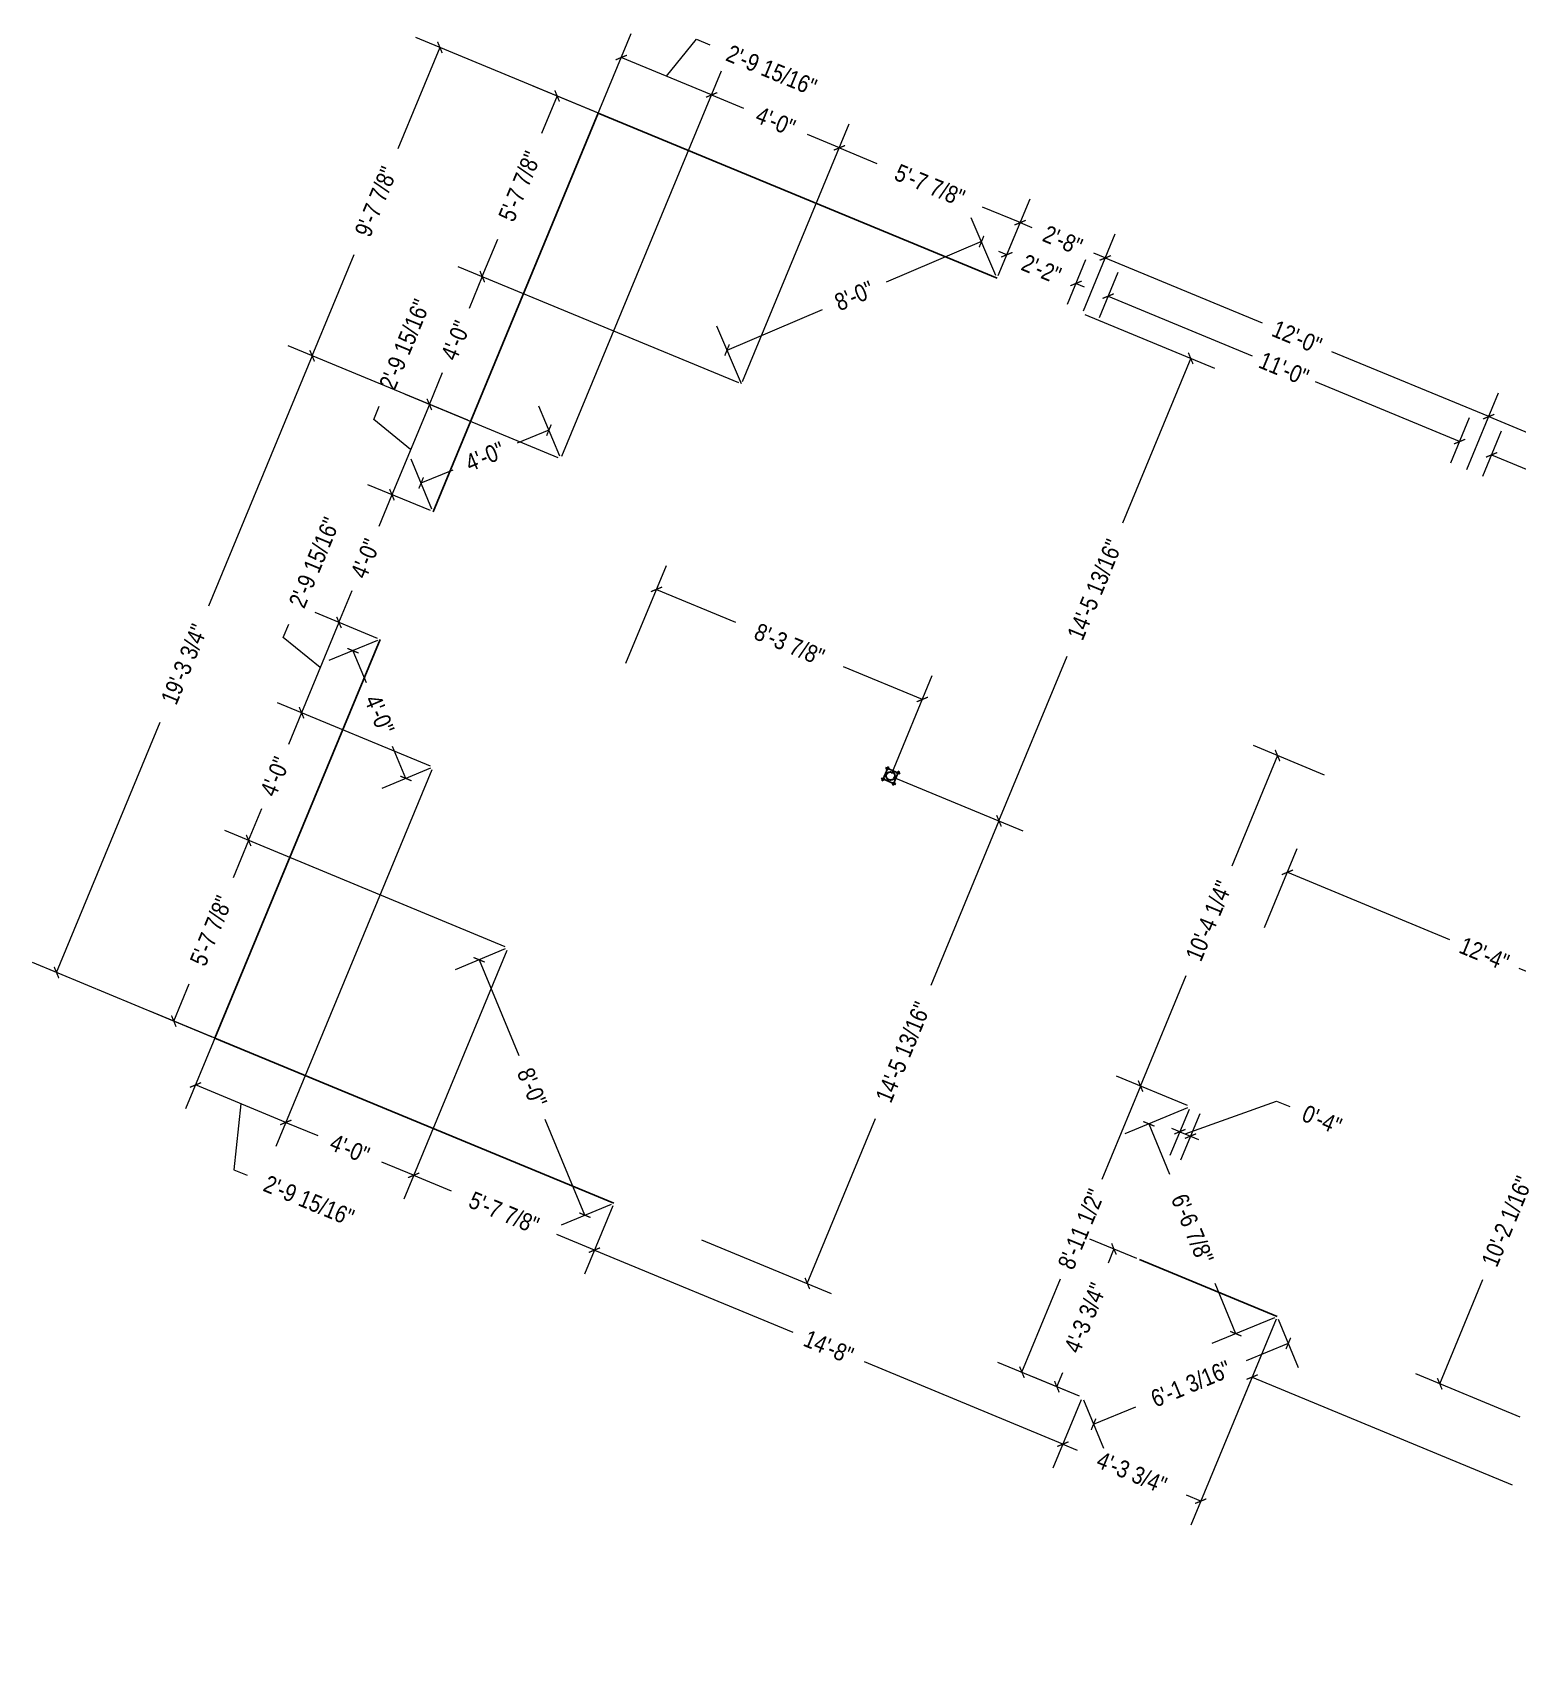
# Model space of a CAD drawing. Header units: inches. Extents: x 16134 to 18758, y 9254 to 10121.
# Drawn here: x 16134 to 16649, y 9556 to 10121 of the extents above; entities that cross this region are included whole.
import ezdxf

# ---------------------------------------------------------------- set-up
doc = ezdxf.new("R2010")
doc.units = ezdxf.units.IN
doc.header["$MEASUREMENT"] = 0
doc.styles.add('ARCHENTLTD', font='technical.ttf', dxfattribs={"height": 6})
doc.dimstyles.get("Standard").update_dxf_attribs({"dimtxt": 0.18, "dimasz": 0.18, "dimexe": 0.18, "dimexo": 0.0625, "dimgap": 0.09, "dimtad": 0, "dimtih": 1, "dimtoh": 1, "dimdec": 4, "dimzin": 0, "dimdsep": 46, "dimtxsty": 'Standard', "dimcen": 0.09, "dimadec": 0, "dimazin": 0, "dimtfac": 1, "dimtdec": 4, "dimtofl": 0, "dimtmove": 0, "dimatfit": 3, "dimfxl": 1, "dimtolj": 1, "dimtzin": 0, "dimarcsym": 0})

# ---------------------------------------------------------------- blocks, each defined once
blk = doc.blocks.new('_ArchTick')
at = {"color": 0, "linetype": 'ByBlock', "const_width": 0.15}
blk.add_lwpolyline([(-0.5, -0.5), (0.5, 0.5)], dxfattribs=at)
blk = doc.blocks.new('*D46')
at = {"color": 3, "lineweight": 9}
for p, q in [((16631.23, 9969.57), (16642.27, 9996.23)), ((16638.83, 9987.92), (16693.23, 9965.39)), ((16771.87, 9932.81), (16717.47, 9955.35)), ((16764.26, 9914.46), (16775.31, 9941.13))]:
    blk.add_line(p, q, dxfattribs=at)
at = {"color": 3, "lineweight": 9, "xscale": 3, "yscale": 3, "zscale": 3}
for p, rotation in [((16638.83, 9987.92), 157.4999999999993), ((16771.87, 9932.81), 337.4999999999993)]:
    blk.add_blockref('_ArchTick', p, dxfattribs=dict(at, rotation=rotation))
at = {"color": 3, "insert": (16705.35, 9960.37), "char_height": 6, "attachment_point": 5, "rotation": 337.5, "style": 'ARCHENTLTD'}
blk.add_mtext('\\A1;12\'-0"', dxfattribs=at)
blk = doc.blocks.new('*D47')
at = {"color": 3, "lineweight": 9}
for p, q in [((16498.19, 10024.67), (16509.23, 10051.34)), ((16505.79, 10043.03), (16560.19, 10020.49)), ((16638.83, 9987.92), (16584.43, 10010.45)), ((16631.23, 9969.57), (16642.27, 9996.23))]:
    blk.add_line(p, q, dxfattribs=at)
at = {"color": 3, "lineweight": 9, "xscale": 3, "yscale": 3, "zscale": 3}
for p, rotation in [((16505.79, 10043.03), 157.4999999999993), ((16638.83, 9987.92), 337.4999999999993)]:
    blk.add_blockref('_ArchTick', p, dxfattribs=dict(at, rotation=rotation))
at = {"color": 3, "insert": (16572.31, 10015.47), "char_height": 6, "attachment_point": 5, "rotation": 337.5, "style": 'ARCHENTLTD'}
blk.add_mtext('\\A1;12\'-0"', dxfattribs=at)
blk = doc.blocks.new('*D48')
at = {"color": 3, "lineweight": 9}
for p, q in [((16468.62, 10036.92), (16479.67, 10063.59)), ((16476.22, 10055.27), (16480.23, 10053.61)), ((16498.19, 10024.67), (16509.23, 10051.34)), ((16505.79, 10043.03), (16501.78, 10044.69))]:
    blk.add_line(p, q, dxfattribs=at)
at = {"color": 3, "lineweight": 9, "xscale": 3, "yscale": 3, "zscale": 3}
for p, rotation in [((16476.22, 10055.27), 157.4999999999993), ((16505.79, 10043.03), 337.4999999999993)]:
    blk.add_blockref('_ArchTick', p, dxfattribs=dict(at, rotation=rotation))
at = {"color": 3, "insert": (16491.01, 10049.15), "char_height": 6, "attachment_point": 5, "rotation": 337.5, "style": 'ARCHENTLTD'}
blk.add_mtext('\\A1;2\'-8"', dxfattribs=at)
blk = doc.blocks.new('*D49')
at = {"color": 3, "lineweight": 9}
for p, q in [((16379.93, 10000.18), (16416.95, 10089.56)), ((16413.51, 10081.25), (16426.51, 10075.86)), ((16476.22, 10055.27), (16463.22, 10060.66)), ((16468.62, 10036.92), (16479.67, 10063.59))]:
    blk.add_line(p, q, dxfattribs=at)
at = {"color": 3, "lineweight": 9, "xscale": 3, "yscale": 3, "zscale": 3}
for p, rotation in [((16413.51, 10081.25), 157.4999999999993), ((16476.22, 10055.27), 337.4999999999993)]:
    blk.add_blockref('_ArchTick', p, dxfattribs=dict(at, rotation=rotation))
at = {"color": 3, "insert": (16444.87, 10068.26), "char_height": 6, "attachment_point": 5, "rotation": 337.5, "style": 'ARCHENTLTD'}
blk.add_mtext('\\A1;5\'-7 7/8"', dxfattribs=at)
blk = doc.blocks.new('*D50')
at = {"color": 3, "lineweight": 9}
for p, q in [((16317.22, 9974.21), (16372.61, 10107.93)), ((16369.16, 10099.62), (16380.23, 10095.04)), ((16379.93, 10000.18), (16416.95, 10089.56)), ((16413.51, 10081.25), (16402.45, 10085.83))]:
    blk.add_line(p, q, dxfattribs=at)
at = {"color": 3, "lineweight": 9, "xscale": 3, "yscale": 3, "zscale": 3}
for p, rotation in [((16369.16, 10099.62), 157.4999999999993), ((16413.51, 10081.25), 337.4999999999993)]:
    blk.add_blockref('_ArchTick', p, dxfattribs=dict(at, rotation=rotation))
at = {"color": 3, "insert": (16391.34, 10090.43), "char_height": 6, "attachment_point": 5, "rotation": 337.5, "style": 'ARCHENTLTD'}
blk.add_mtext('\\A1;4\'-0"', dxfattribs=at)
blk = doc.blocks.new('*D51')
at = {"color": 3, "lineweight": 9}
for p, q in [((16272.87, 9955.84), (16341.25, 10120.92)), ((16353.48, 10106.11), (16363.95, 10118.94)), ((16363.95, 10118.94), (16368.56, 10117.03)), ((16369.16, 10099.62), (16337.81, 10112.61)), ((16317.22, 9974.21), (16372.61, 10107.93))]:
    blk.add_line(p, q, dxfattribs=at)
at = {"color": 3, "lineweight": 9, "xscale": 3, "yscale": 3, "zscale": 3}
for p, rotation in [((16337.81, 10112.61), 157.4999999999993), ((16369.16, 10099.62), 337.4999999999993)]:
    blk.add_blockref('_ArchTick', p, dxfattribs=dict(at, rotation=rotation))
at = {"color": 3, "insert": (16389.96, 10108.16), "char_height": 6, "attachment_point": 5, "rotation": 337.5, "style": 'ARCHENTLTD'}
blk.add_mtext('\\A1;2\'-9 15/16"', dxfattribs=at)
blk = doc.blocks.new('*D62')
at = {"color": 3, "lineweight": 9}
for p, q in [((16636.77, 9967.27), (16643.27, 9982.98)), ((16639.83, 9974.66), (16689.82, 9953.96)), ((16761.78, 9924.15), (16711.79, 9944.86)), ((16758.72, 9916.76), (16765.23, 9932.46))]:
    blk.add_line(p, q, dxfattribs=at)
at = {"color": 3, "lineweight": 9, "xscale": 3, "yscale": 3, "zscale": 3}
for p, rotation in [((16639.83, 9974.66), 157.4999999999858), ((16761.78, 9924.15), 337.4999999999858)]:
    blk.add_blockref('_ArchTick', p, dxfattribs=dict(at, rotation=rotation))
at = {"color": 3, "insert": (16700.81, 9949.41), "char_height": 6, "attachment_point": 5, "rotation": 337.5, "style": 'ARCHENTLTD'}
blk.add_mtext('\\A1;11\'-0"', dxfattribs=at)
blk = doc.blocks.new('*D63')
at = {"color": 3, "lineweight": 9}
for p, q in [((16503.73, 10022.38), (16510.24, 10038.08)), ((16506.79, 10029.77), (16556.79, 10009.06)), ((16628.74, 9979.26), (16578.75, 9999.96)), ((16625.68, 9971.86), (16632.19, 9987.57))]:
    blk.add_line(p, q, dxfattribs=at)
at = {"color": 3, "lineweight": 9, "xscale": 3, "yscale": 3, "zscale": 3}
for p, rotation in [((16506.79, 10029.77), 157.5), ((16628.74, 9979.26), 337.4999999999999)]:
    blk.add_blockref('_ArchTick', p, dxfattribs=dict(at, rotation=rotation))
at = {"color": 3, "insert": (16567.77, 10004.51), "char_height": 6, "attachment_point": 5, "rotation": 337.5, "style": 'ARCHENTLTD'}
blk.add_mtext('\\A1;11\'-0"', dxfattribs=at)
blk = doc.blocks.new('*D64')
at = {"color": 3, "lineweight": 9}
for p, q in [((16468.62, 10036.92), (16475.05, 10052.45)), ((16471.61, 10044.13), (16468.84, 10045.28)), ((16492.64, 10026.97), (16499.08, 10042.5)), ((16495.63, 10034.18), (16498.4, 10033.03))]:
    blk.add_line(p, q, dxfattribs=at)
at = {"color": 3, "lineweight": 9, "xscale": 3, "yscale": 3, "zscale": 3}
for p, rotation in [((16471.61, 10044.13), 337.5000000000024), ((16495.63, 10034.18), 157.5000000000024)]:
    blk.add_blockref('_ArchTick', p, dxfattribs=dict(at, rotation=rotation))
at = {"color": 3, "insert": (16483.62, 10039.16), "char_height": 6, "attachment_point": 5, "rotation": 337.5, "style": 'ARCHENTLTD'}
blk.add_mtext('\\A1;2\'-2"', dxfattribs=at)
blk = doc.blocks.new('*D65')
at = {"color": 3, "lineweight": 9}
for p, q in [((16284.55, 9986.65), (16262.88, 9995.63)), ((16251.88, 9986.97), (16253.79, 9991.59)), ((16264.7, 9976.51), (16251.88, 9986.97)), ((16271.2, 9992.18), (16258.21, 9960.83)), ((16271.56, 9955.3), (16249.9, 9964.27))]:
    blk.add_line(p, q, dxfattribs=at)
at = {"color": 3, "lineweight": 9, "xscale": 3, "yscale": 3, "zscale": 3}
for p, rotation in [((16271.2, 9992.18), 67.50000000000207), ((16258.21, 9960.83), 247.5000000000021)]:
    blk.add_blockref('_ArchTick', p, dxfattribs=dict(at, rotation=rotation))
at = {"color": 3, "insert": (16262.65, 10012.98), "char_height": 6, "attachment_point": 5, "rotation": 67.5, "style": 'ARCHENTLTD'}
blk.add_mtext('\\A1;2\'-9 15/16"', dxfattribs=at)
blk = doc.blocks.new('*D66')
at = {"color": 3, "lineweight": 9}
for p, q in [((16378.62, 9999.64), (16281.25, 10039.97)), ((16289.57, 10036.53), (16284.99, 10025.47)), ((16271.2, 9992.18), (16275.78, 10003.25)), ((16315.91, 9973.66), (16262.88, 9995.63))]:
    blk.add_line(p, q, dxfattribs=at)
at = {"color": 3, "lineweight": 9, "xscale": 3, "yscale": 3, "zscale": 3}
for p, rotation in [((16289.57, 10036.53), 67.50000000000209), ((16271.2, 9992.18), 247.5000000000021)]:
    blk.add_blockref('_ArchTick', p, dxfattribs=dict(at, rotation=rotation))
at = {"color": 3, "insert": (16280.38, 10014.36), "char_height": 6, "attachment_point": 5, "rotation": 67.5, "style": 'ARCHENTLTD'}
blk.add_mtext('\\A1;4\'-0"', dxfattribs=at)
blk = doc.blocks.new('*D67')
at = {"color": 3, "lineweight": 9}
for p, q in [((16467.32, 10036.38), (16307.23, 10102.69)), ((16315.55, 10099.25), (16310.16, 10086.24)), ((16289.57, 10036.53), (16294.95, 10049.53)), ((16378.62, 9999.64), (16281.25, 10039.97))]:
    blk.add_line(p, q, dxfattribs=at)
at = {"color": 3, "lineweight": 9, "xscale": 3, "yscale": 3, "zscale": 3}
for p, rotation in [((16315.55, 10099.25), 67.50000000000209), ((16289.57, 10036.53), 247.5000000000021)]:
    blk.add_blockref('_ArchTick', p, dxfattribs=dict(at, rotation=rotation))
at = {"color": 3, "insert": (16302.56, 10067.89), "char_height": 6, "attachment_point": 5, "rotation": 67.5, "style": 'ARCHENTLTD'}
blk.add_mtext('\\A1;5\'-7 7/8"', dxfattribs=at)
blk = doc.blocks.new('*D68')
at = {"color": 3, "lineweight": 9}
for p, q in [((16253.19, 9910.95), (16231.53, 9919.92)), ((16220.52, 9911.26), (16222.43, 9915.88)), ((16239.84, 9916.48), (16226.85, 9885.12)), ((16233.35, 9900.8), (16220.52, 9911.26)), ((16271.56, 9866.6), (16218.54, 9888.57))]:
    blk.add_line(p, q, dxfattribs=at)
at = {"color": 3, "lineweight": 9, "xscale": 3, "yscale": 3, "zscale": 3}
for p, rotation in [((16239.84, 9916.48), 67.50000000000207), ((16226.85, 9885.12), 247.5000000000021)]:
    blk.add_blockref('_ArchTick', p, dxfattribs=dict(at, rotation=rotation))
at = {"color": 3, "insert": (16231.3, 9937.27), "char_height": 6, "attachment_point": 5, "rotation": 67.5, "style": 'ARCHENTLTD'}
blk.add_mtext('\\A1;2\'-9 15/16"', dxfattribs=at)
blk = doc.blocks.new('*D69')
at = {"color": 3, "lineweight": 9}
for p, q in [((16271.56, 9866.6), (16218.54, 9888.57)), ((16226.85, 9885.12), (16222.27, 9874.06)), ((16208.48, 9840.78), (16213.07, 9851.84)), ((16297.54, 9803.89), (16200.17, 9844.22))]:
    blk.add_line(p, q, dxfattribs=at)
at = {"color": 3, "lineweight": 9, "xscale": 3, "yscale": 3, "zscale": 3}
for p, rotation in [((16226.85, 9885.12), 67.50000000000207), ((16208.48, 9840.78), 247.5000000000021)]:
    blk.add_blockref('_ArchTick', p, dxfattribs=dict(at, rotation=rotation))
at = {"color": 3, "insert": (16217.67, 9862.95), "char_height": 6, "attachment_point": 5, "rotation": 67.5, "style": 'ARCHENTLTD'}
blk.add_mtext('\\A1;4\'-0"', dxfattribs=at)
blk = doc.blocks.new('*D70')
at = {"color": 3, "lineweight": 9}
for p, q in [((16297.54, 9803.89), (16200.17, 9844.22)), ((16208.48, 9840.78), (16203.1, 9827.77)), ((16182.51, 9778.06), (16187.89, 9791.06)), ((16334.28, 9715.2), (16174.19, 9781.51))]:
    blk.add_line(p, q, dxfattribs=at)
at = {"color": 3, "lineweight": 9, "xscale": 3, "yscale": 3, "zscale": 3}
for p, rotation in [((16208.48, 9840.78), 67.50000000000207), ((16182.51, 9778.06), 247.5000000000021)]:
    blk.add_blockref('_ArchTick', p, dxfattribs=dict(at, rotation=rotation))
at = {"color": 3, "insert": (16195.5, 9809.42), "char_height": 6, "attachment_point": 5, "rotation": 67.5, "style": 'ARCHENTLTD'}
blk.add_mtext('\\A1;5\'-7 7/8"', dxfattribs=at)
blk = doc.blocks.new('*D77')
at = {"color": 3, "lineweight": 9}
for p, q in [((16565.06, 9674.55), (16553.3, 9646.16)), ((16556.74, 9654.48), (16646.97, 9617.1)), ((16774.99, 9564.07), (16684.76, 9601.45)), ((16783.31, 9584.15), (16771.55, 9555.76))]:
    blk.add_line(p, q, dxfattribs=at)
at = {"color": 3, "lineweight": 9, "xscale": 3, "yscale": 3, "zscale": 3}
for p, rotation in [((16556.74, 9654.48), 157.4999999999998), ((16774.99, 9564.07), 337.4999999999997)]:
    blk.add_blockref('_ArchTick', p, dxfattribs=dict(at, rotation=rotation))
at = {"color": 3, "insert": (16665.87, 9609.27), "char_height": 6, "attachment_point": 5, "rotation": 337.5, "style": 'ARCHENTLTD'}
blk.add_mtext('\\A1;19\'-8 1/4"', dxfattribs=at)
blk = doc.blocks.new('*D78')
at = {"color": 3, "lineweight": 9}
for p, q in [((16334.82, 9713.89), (16325.02, 9690.24)), ((16328.47, 9698.55), (16397.35, 9670.02)), ((16491.07, 9631.2), (16422.18, 9659.74)), ((16497.42, 9646.54), (16487.63, 9622.89))]:
    blk.add_line(p, q, dxfattribs=at)
at = {"color": 3, "lineweight": 9, "xscale": 3, "yscale": 3, "zscale": 3}
for p, rotation in [((16328.47, 9698.55), 157.5000000000023), ((16491.07, 9631.2), 337.5000000000023)]:
    blk.add_blockref('_ArchTick', p, dxfattribs=dict(at, rotation=rotation))
at = {"color": 3, "insert": (16409.77, 9664.88), "char_height": 6, "attachment_point": 5, "rotation": 337.5, "style": 'ARCHENTLTD'}
blk.add_mtext('\\A1;14\'-8"', dxfattribs=at)
blk = doc.blocks.new('*D79')
at = {"color": 3, "lineweight": 9}
for p, q in [((16298.08, 9802.58), (16262.31, 9716.22)), ((16265.75, 9724.53), (16278.75, 9719.15)), ((16334.82, 9713.89), (16325.02, 9690.24)), ((16328.47, 9698.55), (16315.46, 9703.94))]:
    blk.add_line(p, q, dxfattribs=at)
at = {"color": 3, "lineweight": 9, "xscale": 3, "yscale": 3, "zscale": 3}
for p, rotation in [((16265.75, 9724.53), 157.5000000000024), ((16328.47, 9698.55), 337.5000000000023)]:
    blk.add_blockref('_ArchTick', p, dxfattribs=dict(at, rotation=rotation))
at = {"color": 3, "insert": (16297.11, 9711.54), "char_height": 6, "attachment_point": 5, "rotation": 337.5, "style": 'ARCHENTLTD'}
blk.add_mtext('\\A1;5\'-7 7/8"', dxfattribs=at)
blk = doc.blocks.new('*D80')
at = {"color": 3, "lineweight": 9}
for p, q in [((16272.1, 9865.3), (16217.96, 9734.58)), ((16298.08, 9802.58), (16262.31, 9716.22)), ((16221.41, 9742.9), (16232.47, 9738.32)), ((16265.75, 9724.53), (16254.69, 9729.11))]:
    blk.add_line(p, q, dxfattribs=at)
at = {"color": 3, "lineweight": 9, "xscale": 3, "yscale": 3, "zscale": 3}
for p, rotation in [((16221.41, 9742.9), 157.5000000000024), ((16265.75, 9724.53), 337.5000000000023)]:
    blk.add_blockref('_ArchTick', p, dxfattribs=dict(at, rotation=rotation))
at = {"color": 3, "insert": (16243.58, 9733.72), "char_height": 6, "attachment_point": 5, "rotation": 337.5, "style": 'ARCHENTLTD'}
blk.add_mtext('\\A1;4\'-0"', dxfattribs=at)
blk = doc.blocks.new('*D81')
at = {"color": 3, "lineweight": 9}
for p, q in [((16253.74, 9909.64), (16186.6, 9747.57)), ((16272.1, 9865.3), (16217.96, 9734.58)), ((16221.41, 9742.9), (16190.05, 9755.89)), ((16205.73, 9749.39), (16203.4, 9726.48)), ((16203.4, 9726.48), (16208.02, 9724.57))]:
    blk.add_line(p, q, dxfattribs=at)
at = {"color": 3, "lineweight": 9, "xscale": 3, "yscale": 3, "zscale": 3}
for p, rotation in [((16190.05, 9755.89), 157.5000000000024), ((16221.41, 9742.9), 337.5000000000023)]:
    blk.add_blockref('_ArchTick', p, dxfattribs=dict(at, rotation=rotation))
at = {"color": 3, "insert": (16229.41, 9715.71), "char_height": 6, "attachment_point": 5, "rotation": 337.5, "style": 'ARCHENTLTD'}
blk.add_mtext('\\A1;2\'-9 15/16"', dxfattribs=at)
blk = doc.blocks.new('*D82')
at = {"color": 3, "lineweight": 9}
for p, q in [((16565.06, 9674.55), (16535.45, 9603.08)), ((16497.42, 9646.54), (16487.63, 9622.89)), ((16491.07, 9631.2), (16496, 9629.16)), ((16538.89, 9611.39), (16533.96, 9613.43))]:
    blk.add_line(p, q, dxfattribs=at)
at = {"color": 3, "lineweight": 9, "xscale": 3, "yscale": 3, "zscale": 3}
for p, rotation in [((16491.07, 9631.2), 157.5000000000024), ((16538.89, 9611.39), 337.5000000000023)]:
    blk.add_blockref('_ArchTick', p, dxfattribs=dict(at, rotation=rotation))
at = {"color": 3, "insert": (16514.98, 9621.3), "char_height": 6, "attachment_point": 5, "rotation": 337.5, "style": 'ARCHENTLTD'}
blk.add_mtext('\\A1;4\'-3 3/4"', dxfattribs=at)
blk = doc.blocks.new('*D121')
at = {"color": 3, "lineweight": 9}
for p, q in [((16565.55, 9870.26), (16549.65, 9831.89)), ((16581.88, 9863.5), (16557.23, 9873.7)), ((16518.01, 9755.48), (16533.9, 9793.86)), ((16534.33, 9748.72), (16509.69, 9758.93))]:
    blk.add_line(p, q, dxfattribs=at)
at = {"color": 3, "lineweight": 9, "xscale": 3, "yscale": 3, "zscale": 3}
for p, rotation in [((16565.55, 9870.26), 67.49999999999976), ((16518.01, 9755.48), 247.4999999999997)]:
    blk.add_blockref('_ArchTick', p, dxfattribs=dict(at, rotation=rotation))
at = {"color": 3, "insert": (16541.78, 9812.87), "char_height": 6, "attachment_point": 5, "rotation": 67.5, "style": 'ARCHENTLTD'}
blk.add_mtext('\\A1;10\'-4 1/4"', dxfattribs=at)
blk = doc.blocks.new('*D122')
at = {"color": 3, "lineweight": 9}
for p, q in [((16284.55, 9986.65), (16222.2, 10012.48)), ((16230.52, 10009.04), (16194.52, 9922.14)), ((16141.82, 9794.91), (16177.82, 9881.81)), ((16195.86, 9772.53), (16133.51, 9798.36))]:
    blk.add_line(p, q, dxfattribs=at)
at = {"color": 3, "lineweight": 9, "xscale": 3, "yscale": 3, "zscale": 3}
for p, rotation in [((16230.52, 10009.04), 67.50000000000118), ((16141.82, 9794.91), 247.5000000000012)]:
    blk.add_blockref('_ArchTick', p, dxfattribs=dict(at, rotation=rotation))
at = {"color": 3, "insert": (16186.17, 9901.97), "char_height": 6, "attachment_point": 5, "rotation": 67.5, "style": 'ARCHENTLTD'}
blk.add_mtext('\\A1;19\'-3 3/4"', dxfattribs=at)
blk = doc.blocks.new('*D123')
at = {"color": 3, "lineweight": 9}
for p, q in [((16467.32, 10036.38), (16266.55, 10119.54)), ((16274.86, 10116.1), (16260.29, 10080.92)), ((16230.52, 10009.04), (16245.09, 10044.21)), ((16284.55, 9986.65), (16222.2, 10012.48))]:
    blk.add_line(p, q, dxfattribs=at)
at = {"color": 3, "lineweight": 9, "xscale": 3, "yscale": 3, "zscale": 3}
for p, rotation in [((16274.86, 10116.1), 67.5000000000012), ((16230.52, 10009.04), 247.5000000000012)]:
    blk.add_blockref('_ArchTick', p, dxfattribs=dict(at, rotation=rotation))
at = {"color": 3, "insert": (16252.69, 10062.57), "char_height": 6, "attachment_point": 5, "rotation": 67.5, "style": 'ARCHENTLTD'}
blk.add_mtext('\\A1;9\'-7 7/8"', dxfattribs=at)
blk = doc.blocks.new('*D124')
at = {"color": 3, "lineweight": 9}
for p, q in [((16533.52, 9738.91), (16565.24, 9750.3)), ((16565.24, 9750.3), (16569.85, 9748.38)), ((16534.88, 9747.41), (16528.23, 9731.36)), ((16538.57, 9745.88), (16531.92, 9729.83)), ((16531.67, 9739.68), (16528.9, 9740.83)), ((16531.67, 9739.68), (16535.37, 9738.15)), ((16535.37, 9738.15), (16538.14, 9737))]:
    blk.add_line(p, q, dxfattribs=at)
at = {"color": 3, "lineweight": 9, "xscale": 3, "yscale": 3, "zscale": 3}
for p, rotation in [((16531.67, 9739.68), 337.500000000047), ((16535.37, 9738.15), 157.500000000047)]:
    blk.add_blockref('_ArchTick', p, dxfattribs=dict(at, rotation=rotation))
at = {"color": 3, "insert": (16580.98, 9743.78), "char_height": 6, "attachment_point": 5, "rotation": 337.5, "style": 'ARCHENTLTD'}
blk.add_mtext('\\A1;0\'-4"', dxfattribs=at)
blk = doc.blocks.new('*D125')
at = {"color": 3, "lineweight": 9}
for p, q in [((16534.33, 9747.95), (16512.59, 9738.95)), ((16520.91, 9742.39), (16528.12, 9724.98)), ((16551.09, 9669.53), (16543.87, 9686.95)), ((16564.51, 9675.09), (16542.77, 9666.09))]:
    blk.add_line(p, q, dxfattribs=at)
at = {"color": 3, "lineweight": 9, "xscale": 3, "yscale": 3, "zscale": 3}
for p, rotation in [((16520.91, 9742.39), 112.4999999999991), ((16551.09, 9669.53), 292.4999999999991)]:
    blk.add_blockref('_ArchTick', p, dxfattribs=dict(at, rotation=rotation))
at = {"color": 3, "insert": (16536, 9705.96), "char_height": 6, "attachment_point": 5, "rotation": 292.5, "style": 'ARCHENTLTD'}
blk.add_mtext('\\A1;6\'-6 7/8"', dxfattribs=at)
blk = doc.blocks.new('*D126')
at = {"color": 3, "lineweight": 9}
for p, q in [((16518.01, 9755.48), (16504.59, 9723.09)), ((16534.33, 9748.72), (16509.69, 9758.93)), ((16476.86, 9656.14), (16490.27, 9688.53)), ((16496.88, 9647.84), (16468.54, 9659.58))]:
    blk.add_line(p, q, dxfattribs=at)
at = {"color": 3, "lineweight": 9, "xscale": 3, "yscale": 3, "zscale": 3}
for p, rotation in [((16518.01, 9755.48), 67.49999999999976), ((16476.86, 9656.14), 247.4999999999997)]:
    blk.add_blockref('_ArchTick', p, dxfattribs=dict(at, rotation=rotation))
at = {"color": 3, "insert": (16497.43, 9705.81), "char_height": 6, "attachment_point": 5, "rotation": 67.5, "style": 'ARCHENTLTD'}
blk.add_mtext('\\A1;8\'-11 1/2"', dxfattribs=at)
blk = doc.blocks.new('*D127')
at = {"color": 3, "lineweight": 9}
for p, q in [((16516.69, 9695.67), (16500.46, 9702.39)), ((16508.78, 9698.95), (16506.74, 9694.02)), ((16496.88, 9647.84), (16480.65, 9654.57)), ((16488.97, 9651.12), (16491.01, 9656.05))]:
    blk.add_line(p, q, dxfattribs=at)
at = {"color": 3, "lineweight": 9, "xscale": 3, "yscale": 3, "zscale": 3}
for p, rotation in [((16508.78, 9698.95), 67.50000000000048), ((16488.97, 9651.12), 247.5000000000005)]:
    blk.add_blockref('_ArchTick', p, dxfattribs=dict(at, rotation=rotation))
at = {"color": 3, "insert": (16498.87, 9675.03), "char_height": 6, "attachment_point": 5, "rotation": 67.5, "style": 'ARCHENTLTD'}
blk.add_mtext('\\A1;4\'-3 3/4"', dxfattribs=at)
blk = doc.blocks.new('*D128')
at = {"color": 3, "lineweight": 9}
for p, q in [((16565.8, 9674.6), (16572.75, 9657.86)), ((16569.3, 9666.17), (16554.63, 9660.08)), ((16498.19, 9646.54), (16505.14, 9629.79)), ((16501.69, 9638.1), (16516.35, 9644.19))]:
    blk.add_line(p, q, dxfattribs=at)
at = {"color": 3, "lineweight": 9, "xscale": 3, "yscale": 3, "zscale": 3}
for p, rotation in [((16569.3, 9666.17), 22.54409891987824), ((16501.69, 9638.1), 202.5440989198782)]:
    blk.add_blockref('_ArchTick', p, dxfattribs=dict(at, rotation=rotation))
at = {"color": 3, "insert": (16535.49, 9652.14), "char_height": 6, "attachment_point": 5, "rotation": 22.5441, "style": 'ARCHENTLTD'}
blk.add_mtext('\\A1;6\'-1 3/16"', dxfattribs=at)
blk = doc.blocks.new('*D129')
at = {"color": 3, "lineweight": 9}
for p, q in [((16297.54, 9803.12), (16280.15, 9795.92)), ((16288.46, 9799.36), (16302.24, 9766.11)), ((16325.2, 9710.67), (16311.43, 9743.92)), ((16334.28, 9714.43), (16316.89, 9707.23))]:
    blk.add_line(p, q, dxfattribs=at)
at = {"color": 3, "lineweight": 9, "xscale": 3, "yscale": 3, "zscale": 3}
for p, rotation in [((16288.46, 9799.36), 112.4999999999989), ((16325.2, 9710.67), 292.4999999999989)]:
    blk.add_blockref('_ArchTick', p, dxfattribs=dict(at, rotation=rotation))
at = {"color": 3, "insert": (16306.83, 9755.02), "char_height": 6, "attachment_point": 5, "rotation": 292.5, "style": 'ARCHENTLTD'}
blk.add_mtext('\\A1;8\'-0"', dxfattribs=at)
blk = doc.blocks.new('*D130')
at = {"color": 3, "lineweight": 9}
for p, q in [((16253.19, 9910.18), (16236.37, 9903.22)), ((16244.69, 9906.66), (16249.27, 9895.6)), ((16263.06, 9862.31), (16258.47, 9873.38)), ((16271.56, 9865.84), (16254.74, 9858.87))]:
    blk.add_line(p, q, dxfattribs=at)
at = {"color": 3, "lineweight": 9, "xscale": 3, "yscale": 3, "zscale": 3}
for p, rotation in [((16244.69, 9906.66), 112.4999999999997), ((16263.06, 9862.31), 292.4999999999997)]:
    blk.add_blockref('_ArchTick', p, dxfattribs=dict(at, rotation=rotation))
at = {"color": 3, "insert": (16253.87, 9884.49), "char_height": 6, "attachment_point": 5, "rotation": 292.5, "style": 'ARCHENTLTD'}
blk.add_mtext('\\A1;4\'-0"', dxfattribs=at)
blk = doc.blocks.new('*D131')
at = {"color": 3, "lineweight": 9}
for p, q in [((16271.56, 9955.3), (16249.9, 9964.27)), ((16258.21, 9960.83), (16253.63, 9949.76)), ((16239.84, 9916.48), (16244.42, 9927.54)), ((16253.19, 9910.95), (16231.53, 9919.92))]:
    blk.add_line(p, q, dxfattribs=at)
at = {"color": 3, "lineweight": 9, "xscale": 3, "yscale": 3, "zscale": 3}
for p, rotation in [((16258.21, 9960.83), 67.50000000000209), ((16239.84, 9916.48), 247.5000000000021)]:
    blk.add_blockref('_ArchTick', p, dxfattribs=dict(at, rotation=rotation))
at = {"color": 3, "insert": (16249.03, 9938.65), "char_height": 6, "attachment_point": 5, "rotation": 67.5, "style": 'ARCHENTLTD'}
blk.add_mtext('\\A1;4\'-0"', dxfattribs=at)
blk = doc.blocks.new('*D132')
at = {"color": 3, "lineweight": 9}
for p, q in [((16316.45, 9974.21), (16309.25, 9991.58)), ((16312.7, 9983.26), (16301.63, 9978.68)), ((16272.1, 9955.84), (16264.91, 9973.21)), ((16268.35, 9964.9), (16279.41, 9969.48))]:
    blk.add_line(p, q, dxfattribs=at)
at = {"color": 3, "lineweight": 9, "xscale": 3, "yscale": 3, "zscale": 3}
for p, rotation in [((16312.7, 9983.26), 22.5000000000001), ((16268.35, 9964.9), 202.5000000000001)]:
    blk.add_blockref('_ArchTick', p, dxfattribs=dict(at, rotation=rotation))
at = {"color": 3, "insert": (16290.52, 9974.08), "char_height": 6, "attachment_point": 5, "rotation": 22.5, "style": 'ARCHENTLTD'}
blk.add_mtext('\\A1;4\'-0"', dxfattribs=at)
blk = doc.blocks.new('*D133')
at = {"color": 3, "lineweight": 9}
for p, q in [((16467.85, 10036.92), (16459.29, 10056.98)), ((16462.82, 10048.7), (16429.71, 10034.58)), ((16374.51, 10011.04), (16407.62, 10025.16)), ((16379.54, 9999.26), (16370.98, 10019.31))]:
    blk.add_line(p, q, dxfattribs=at)
at = {"color": 3, "lineweight": 9, "xscale": 3, "yscale": 3, "zscale": 3}
for p, rotation in [((16462.82, 10048.7), 23.0968094512366), ((16374.51, 10011.04), 203.0968094512366)]:
    blk.add_blockref('_ArchTick', p, dxfattribs=dict(at, rotation=rotation))
at = {"color": 3, "insert": (16418.67, 10029.87), "char_height": 6, "attachment_point": 5, "rotation": 23.0968, "style": 'ARCHENTLTD'}
blk.add_mtext('\\A1;8\'-0"', dxfattribs=at)
blk = doc.blocks.new('*D145')
at = {"color": 3, "lineweight": 9}
for p, q in [((16339.39, 9902.31), (16353.46, 9936.28)), ((16350.02, 9927.96), (16377.44, 9916.6)), ((16442.29, 9889.74), (16414.87, 9901.1)), ((16431.67, 9864.08), (16445.74, 9898.05))]:
    blk.add_line(p, q, dxfattribs=at)
at = {"color": 3, "lineweight": 9, "xscale": 3, "yscale": 3, "zscale": 3}
for p, rotation in [((16350.02, 9927.96), 157.5000000000211), ((16442.29, 9889.74), 337.5000000000211)]:
    blk.add_blockref('_ArchTick', p, dxfattribs=dict(at, rotation=rotation))
at = {"color": 3, "insert": (16396.16, 9908.85), "char_height": 6, "attachment_point": 5, "rotation": 337.5, "style": 'ARCHENTLTD'}
blk.add_mtext('\\A1;8\'-3 7/8"', dxfattribs=at)
blk = doc.blocks.new('*D146')
at = {"color": 3, "lineweight": 9}
for p, q in [((16432.21, 9862.78), (16477.21, 9844.14)), ((16468.89, 9847.58), (16445.19, 9790.37)), ((16402.37, 9686.99), (16426.07, 9744.21)), ((16365.69, 9702.18), (16410.69, 9683.55))]:
    blk.add_line(p, q, dxfattribs=at)
at = {"color": 3, "lineweight": 9, "xscale": 3, "yscale": 3, "zscale": 3}
for p, rotation in [((16468.89, 9847.58), 67.49999999998577), ((16402.37, 9686.99), 247.4999999999858)]:
    blk.add_blockref('_ArchTick', p, dxfattribs=dict(at, rotation=rotation))
at = {"color": 3, "insert": (16435.63, 9767.29), "char_height": 6, "attachment_point": 5, "rotation": 67.5, "style": 'ARCHENTLTD'}
blk.add_mtext('\\A1;14\'-5 13/16"', dxfattribs=at)
blk = doc.blocks.new('*D148')
at = {"color": 3, "lineweight": 9}
for p, q in [((16696.44, 9753.33), (16660.24, 9768.33)), ((16668.56, 9764.88), (16653.55, 9728.68)), ((16621.84, 9652.15), (16636.84, 9688.35)), ((16649.72, 9640.59), (16613.52, 9655.59))]:
    blk.add_line(p, q, dxfattribs=at)
at = {"color": 3, "lineweight": 9, "xscale": 3, "yscale": 3, "zscale": 3}
for p, rotation in [((16668.56, 9764.88), 67.4903385640748), ((16621.84, 9652.15), 247.4903385640748)]:
    blk.add_blockref('_ArchTick', p, dxfattribs=dict(at, rotation=rotation))
at = {"color": 3, "insert": (16645.2, 9708.52), "char_height": 6, "attachment_point": 5, "rotation": 67.4903, "style": 'ARCHENTLTD'}
blk.add_mtext('\\A1;10\'-2 1/16"', dxfattribs=at)
blk = doc.blocks.new('*D149')
at = {"color": 3, "lineweight": 9}
for p, q in [((16561.01, 9810.51), (16572.41, 9838.03)), ((16568.97, 9829.72), (16625.21, 9806.42)), ((16705.7, 9773.08), (16649.45, 9796.38)), ((16697.75, 9753.87), (16709.15, 9781.39))]:
    blk.add_line(p, q, dxfattribs=at)
at = {"color": 3, "lineweight": 9, "xscale": 3, "yscale": 3, "zscale": 3}
for p, rotation in [((16568.97, 9829.72), 157.4999999999997), ((16705.7, 9773.08), 337.4999999999997)]:
    blk.add_blockref('_ArchTick', p, dxfattribs=dict(at, rotation=rotation))
at = {"color": 3, "insert": (16637.33, 9801.4), "char_height": 6, "attachment_point": 5, "rotation": 337.5, "style": 'ARCHENTLTD'}
blk.add_mtext('\\A1;12\'-4"', dxfattribs=at)
blk = doc.blocks.new('*D151')
at = {"color": 3, "lineweight": 9}
for p, q in [((16498.73, 10023.37), (16543.73, 10004.73)), ((16535.41, 10008.17), (16511.71, 9950.96)), ((16468.89, 9847.58), (16492.59, 9904.8)), ((16432.21, 9862.78), (16477.21, 9844.14))]:
    blk.add_line(p, q, dxfattribs=at)
at = {"color": 3, "lineweight": 9, "xscale": 3, "yscale": 3, "zscale": 3}
for p, rotation in [((16535.41, 10008.17), 67.5000000000003), ((16468.89, 9847.58), 247.5000000000003)]:
    blk.add_blockref('_ArchTick', p, dxfattribs=dict(at, rotation=rotation))
at = {"color": 3, "insert": (16502.15, 9927.88), "char_height": 6, "attachment_point": 5, "rotation": 67.5, "style": 'ARCHENTLTD'}
blk.add_mtext('\\A1;14\'-5 13/16"', dxfattribs=at)

msp = doc.modelspace()

# ---------------------------------------------------------------- linework, layer by layer
at = {"color": 6}
for p, q in [((16272.4866, 9954.91315), (16329.82152, 10093.33191)), ((16329.82152, 10093.33191), (16468.24027, 10035.99698)), ((16196.78287, 9772.14819), (16254.11779, 9910.56694)), ((16428.38495, 9861.38395), (16430.48971, 9866.46529)), ((16429.50979, 9866.05939), (16434.59113, 9863.95463)), ((16432.08047, 9859.85322), (16434.18523, 9864.93455)), ((16427.97906, 9862.36387), (16433.06039, 9860.25911)), ((16196.78287, 9772.14819), (16335.20162, 9714.81326)), ((16565.438, 9675.47572), (16517.61384, 9695.28514))]:
    msp.add_line(p, q, dxfattribs=at)
at = {"color": 5, "lineweight": 30}
for centre, radius in [((16428.67197, 9862.07686), 0.375), ((16431.28509, 9863.15925), 1.5), ((16430.2027, 9865.77238), 0.375), ((16433.89822, 9864.24164), 0.375), ((16432.36748, 9860.54613), 0.375)]:
    msp.add_circle(centre, radius, dxfattribs=at)

# ---------------------------------------------------------------- dimensions: what is measured, and where the dimension line sits
at = {"color": 6}
for base, p1, p2, angle, picture, middle in [((16274.863085, 10116.096436), (16285.475305, 9986.270666), (16468.240273, 10035.996982), 247.5, '*D123', (16252.689976, 10062.565816)), ((16337.80564, 10112.60728), (16316.83282, 9973.28196), (16272.4866, 9954.91315), 337.5, '*D51', (16370.87425, 10116.0693)), ((16369.16315, 10099.61857), (16379.54784, 9999.25937), (16316.83282, 9973.28196), 337.5, '*D50', (16391.33626, 10090.43417)), ((16315.545092, 10099.245397), (16379.547838, 9999.259372), (16468.240273, 10035.996982), 67.5, '*D67', (16302.556386, 10067.887885)), ((16413.509371, 10081.249766), (16468.240273, 10035.996982), (16379.547838, 9999.259372), 337.5, '*D49', (16444.866883, 10068.26106)), ((16476.22439, 10055.27235), (16497.80442, 10023.75111), (16468.24027, 10035.99698), 337.5, '*D48', (16491.00647, 10049.14942)), ((16505.78854, 10043.02648), (16630.84307, 9968.6447), (16497.80442, 10023.75111), 337.5, '*D47', (16572.30787, 10015.47328)), ((16289.56768, 10036.53037), (16316.83282, 9973.28196), (16379.54784, 9999.25937), 67.5, '*D66', (16280.38328, 10014.35727)), ((16638.82719, 9987.92007), (16763.88172, 9913.53828), (16630.84307, 9968.6447), 337.5, '*D46', (16705.34652, 9960.36686)), ((16258.21017, 9960.82665), (16254.11779, 9910.56694), (16272.4866, 9954.91315), 67.5, '*D131', (16249.02577, 9938.65354)), ((16226.85266, 9885.12292), (16254.11779, 9910.56694), (16272.4866, 9866.22072), 67.5, '*D68', (16223.39064, 9918.19153)), ((16190.04793, 9755.88861), (16272.4866, 9866.22072), (16254.11779, 9910.56694), 337.5, '*D81', (16210.32803, 9723.61085)), ((16208.48385, 9840.7767), (16272.4866, 9866.22072), (16298.46401, 9803.5057), 67.5, '*D69', (16217.66825, 9862.94981)), ((16221.40544, 9742.8999), (16298.46401, 9803.5057), (16272.4866, 9866.22072), 337.5, '*D80', (16243.57855, 9733.7155)), ((16182.50644, 9778.06168), (16298.46401, 9803.5057), (16335.20162, 9714.81326), 67.5, '*D70', (16195.49515, 9809.41919)), ((16265.75166, 9724.5311), (16335.20162, 9714.81326), (16298.46401, 9803.5057), 337.5, '*D79', (16297.10917, 9711.54239)), ((16476.85577, 9656.13819), (16535.25847, 9748.33556), (16497.80442, 9647.46098), 247.5, '*D126', (16497.43055, 9705.81012)), ((16538.89364, 9611.39198), (16497.80442, 9647.46098), (16565.438, 9675.47572), 337.5, '*D82', (16514.98156, 9621.29669)), ((16556.73983, 9654.47649), (16783.69114, 9585.07231), (16565.438, 9675.47572), 337.5, '*D77', (16665.8664, 9609.27479))]:
    dim = msp.add_linear_dim(base=base, p1=p1, p2=p2, angle=angle, dimstyle='Standard', override={"dimtxt": 6, "dimasz": 3, "dimexe": 9, "dimexo": 1, "dimgap": 2.5, "dimtih": 0, "dimtoh": 0, "dimrnd": 0.0625, "dimzin": 1, "dimlunit": 4, "dimtxsty": 'ARCHENTLTD', "dimblk": 'ArchTick', "dimcen": 6, "dimclrd": 3, "dimclre": 3, "dimclrt": 3, "dimadec": 2, "dimtmove": 1, "dimldrblk": 'ArchTick', "dimfrac": 2, "dimlwd": 9, "dimlwe": 9}, dxfattribs=at)
    dim.commit()
    dim.dimension.update_dxf_attribs({"geometry": picture, "text_midpoint": middle})
for p1, p2, distance, picture, middle in [((16379.93052, 9998.33549), (16468.24027, 10035.99698), 13.80707, '*D133', (16418.66908, 10029.86658)), ((16492.26114, 10026.04721), (16468.24027, 10035.99698), -8.80558, '*D64', (16483.62046, 10039.15739)), ((16625.29979, 9970.9408), (16503.3477, 10021.45501), -9, '*D63', (16567.7679, 10004.51282)), ((16285.4753, 9986.27067), (16272.4866, 9954.91315), -15.4527, '*D65', (16254.74815, 9993.89525)), ((16431.28509, 9863.15925), (16497.80442, 10023.75111), -40.70455, '*D151', (16502.15086, 9927.87822)), ((16196.78287, 9772.14819), (16285.4753, 9986.27067), 59.48658, '*D122', (16186.17065, 9901.97396)), ((16272.4866, 9954.91315), (16316.83282, 9973.28196), 10.80528, '*D132', (16290.52471, 9974.08033)), ((16758.33845, 9915.83438), (16636.38635, 9966.3486), -9, '*D62', (16700.80655, 9949.40641)), ((16339.00592, 9901.38253), (16431.28509, 9863.15925), 28.76948, '*D145', (16396.15511, 9908.85042)), ((16254.11779, 9910.56694), (16272.4866, 9866.22072), -10.20615, '*D130', (16253.87295, 9884.48811)), ((16535.25847, 9748.33556), (16582.80134, 9863.11419), 18.67466, '*D121', (16541.77677, 9812.87136)), ((16364.76577, 9702.56739), (16431.28509, 9863.15925), -40.70455, '*D146', (16435.63153, 9767.28637)), ((16560.62823, 9809.58357), (16697.3624, 9752.94642), 21.79092, '*D149', (16637.33434, 9801.39719)), ((16335.20162, 9714.81326), (16298.46401, 9803.5057), 10.82376, '*D129', (16306.83297, 9755.01741)), ((16697.3624, 9752.94642), (16650.64277, 9640.20904), -31.18123, '*D148', (16645.1969, 9708.51513)), ((16565.438, 9675.47572), (16535.25847, 9748.33556), 15.53244, '*D125', (16535.99813, 9705.96163)), ((16497.80442, 9647.46098), (16335.20162, 9714.81326), 17.59924, '*D78', (16409.76808, 9664.87754)), ((16517.61384, 9695.28514), (16497.80442, 9647.46098), -9.56528, '*D127', (16498.87196, 9675.03353)), ((16497.80442, 9647.46098), (16565.41644, 9675.52778), -10.13057, '*D128', (16535.49443, 9652.13794))]:
    dim = msp.add_aligned_dim(p1=p1, p2=p2, distance=distance, dimstyle='Standard', override={"dimtxt": 6, "dimasz": 3, "dimexe": 9, "dimexo": 1, "dimgap": 2.5, "dimtih": 0, "dimtoh": 0, "dimrnd": 0.0625, "dimzin": 1, "dimlunit": 4, "dimtxsty": 'ARCHENTLTD', "dimblk": 'ArchTick', "dimcen": 6, "dimclrd": 3, "dimclre": 3, "dimclrt": 3, "dimadec": 2, "dimtmove": 1, "dimldrblk": 'ArchTick', "dimfrac": 2, "dimlwd": 9, "dimlwe": 9}, dxfattribs=at)
    dim.commit()
    dim.dimension.update_dxf_attribs({"geometry": picture, "text_midpoint": middle})
dim = msp.add_linear_dim(base=(16535.36805, 9738.1476), p1=(16535.25847, 9748.33556), p2=(16538.95399, 9746.80482), angle=337.5, dimstyle='Standard', override={"dimtxt": 6, "dimasz": 3, "dimexe": 9, "dimexo": 1, "dimgap": 2.5, "dimtih": 0, "dimtoh": 0, "dimrnd": 0.0625, "dimzin": 1, "dimlunit": 4, "dimtxsty": 'ARCHENTLTD', "dimblk": 'ArchTick', "dimcen": 6, "dimclrd": 3, "dimclre": 3, "dimclrt": 3, "dimadec": 2, "dimtmove": 1, "dimldrblk": 'ArchTick', "dimfrac": 2, "dimlwd": 9, "dimlwe": 9}, dxfattribs=at)
dim.commit()
dim.dimension.update_dxf_attribs({"geometry": '*D124', "text_midpoint": (16572.16421, 9747.42625), "dimtype": 161})

doc.saveas('drawing.dxf')
